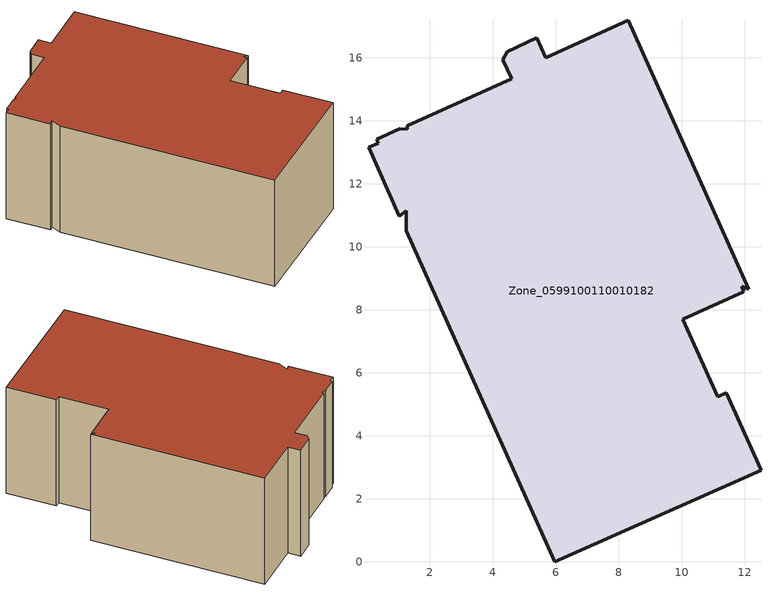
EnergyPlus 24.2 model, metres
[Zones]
Zone_0599100110010182
 floor ground (C_G): 1.28,13.73 1.28,13.84 4.59,15.33 4.32,15.94 4.45,16.2 5.39,16.63 5.67,16 8.3,17.19 12.12,8.65 11.89,8.74 11.97,8.58 10.03,7.7 11.13,5.23 11.41,5.36 12.51,2.9 5.96,0 1.24,10.5 1.25,11.14 1.03,10.97 0.05,13.16 0.35,13.29 0.3,13.4 1.05,13.74 z0
 wall outside (C_F): 12.12,8.65 8.3,17.19 5.67,16 5.39,16.63 4.45,16.2 4.32,15.94 4.59,15.33 1.28,13.84 1.28,13.73 1.05,13.74 0.3,13.4 0.35,13.29 0.05,13.16 1.03,10.97 1.25,11.14 1.24,10.5 5.96,0 12.51,2.9 11.41,5.36 11.13,5.23 10.03,7.7 11.97,8.58 11.89,8.74 12.12,8.65 z0:6.42
 roof outside (C_R): 1.28,13.84 1.28,13.73 1.05,13.74 0.3,13.4 0.35,13.29 0.05,13.16 1.03,10.97 1.25,11.14 1.24,10.5 5.96,0 12.51,2.9 11.41,5.36 11.13,5.23 10.03,7.7 11.97,8.58 11.89,8.74 12.12,8.65 8.3,17.19 5.67,16 5.39,16.63 4.45,16.2 4.32,15.94 4.59,15.33 z6.42
[BUILDING]
Pand.0599100110010182: North Axis=0; Terrain=City; Loads Convergence Tolerance Value=0.04; Temperature Convergence Tolerance Value=0.4; Solar Distribution=FullExterior; Maximum Number of Warmup Days=25; Minimum Number of Warmup Days=1
[Site:Location]
Rotterdam.The.Hague.AP_ZH_NLD Design_Conditions: Latitude=51.96; Longitude=4.45; Time Zone=1; Elevation=-4.5
[SITE:GROUNDTEMPERATURE:BUILDINGSURFACE]
18, 18, 18, 18, 18, 18, 18, 18, 18, 18, 18, 18
[MATERIAL] Thermal Absorptance=0.9; Solar Absorptance=0.7; Visible Absorptance=0.7
Name | Roughness | Thickness | Conductivity | Density | Specific Heat
G.D.2015-2018 | MediumSmooth | 0.15 | 0.0428571 | 540 | 1210
F.D.2015-2018 | Rough | 0.3 | 0.0666667 | 1920 | 840
R.D.2015-2018 | MediumRough | 0.2 | 0.0333333 | 1500 | 1000
[CONSTRUCTION]
C_G: G.D.2015-2018
C_F: F.D.2015-2018
C_R: R.D.2015-2018
[ZONE]
Zone_0599100110010182: Type=1; Multiplier=1; Ceiling Height=Autocalculate; Volume=Autocalculate; Floor Area=autocalculate; Part of Total Floor Area=Yes
[ZONEINFILTRATION:DESIGNFLOWRATE]
Infil_Zone_0599100110010182: Zone or ZoneList or Space or SpaceList=Zone_0599100110010182; Schedule=AlwaysOn; Design Flow Rate Calculation Method=Flow/Area; Flow Rate per Floor Area=0.0021; Constant Term Coefficient=1; Temperature Term Coefficient=0; Velocity Term Coefficient=0; Velocity Squared Term Coefficient=0
[HVACTEMPLATE:ZONE:IDEALLOADSAIRSYSTEM]
Zone_0599100110010182: Maximum Heating Supply Air Temperature=50; Minimum Cooling Supply Air Temperature=13; Maximum Heating Supply Air Humidity Ratio=0.0156; Minimum Cooling Supply Air Humidity Ratio=0.0077; Heating Limit=NoLimit; Cooling Limit=NoLimit; Dehumidification Control Type=ConstantSensibleHeatRatio; Cooling Sensible Heat Ratio=0.7; Dehumidification Setpoint=60; Humidification Control Type=None; Humidification Setpoint=30; Outdoor Air Method=None; Outdoor Air Flow Rate per Person=0.00944; Outdoor Air Flow Rate per Zone Floor Area=0; Outdoor Air Flow Rate per Zone=0; Demand Controlled Ventilation Type=None; Outdoor Air Economizer Type=NoEconomizer; Heat Recovery Type=None; Sensible Heat Recovery Effectiveness=0.7; Latent Heat Recovery Effectiveness=0.65
[ZONECONTROL:THERMOSTAT]
ThermostatControl_Zone_0599100110010182: Zone or ZoneList=Zone_0599100110010182; Control Type Schedule=DualSetpointControlType; Control 1=Thermostat_Zone_0599100110010182; Temperature Difference Between Cutout And Setpoint=0
[THERMOSTATSETPOINT:DUALSETPOINT]
Thermostat_Zone_0599100110010182: Heating Setpoint Temperature Schedule=HeatingSetpoint_Zone_0599100110010182; Cooling Setpoint Temperature Schedule=CoolingSetpoint_Zone_0599100110010182
[SCHEDULE:COMPACT]
HeatingSetpoint_Zone_0599100110010182: Through: 12/31, For: AllDays, Until: 24:00, 21
CoolingSetpoint_Zone_0599100110010182: Through: 12/31, For: AllDays, Until: 24:00, 24
DualSetpointControlType: Through: 12/31, For: AllDays, Until: 24:00, 4
AlwaysOn: Through: 12/31, For: AllDays, Until: 24:00, 1
